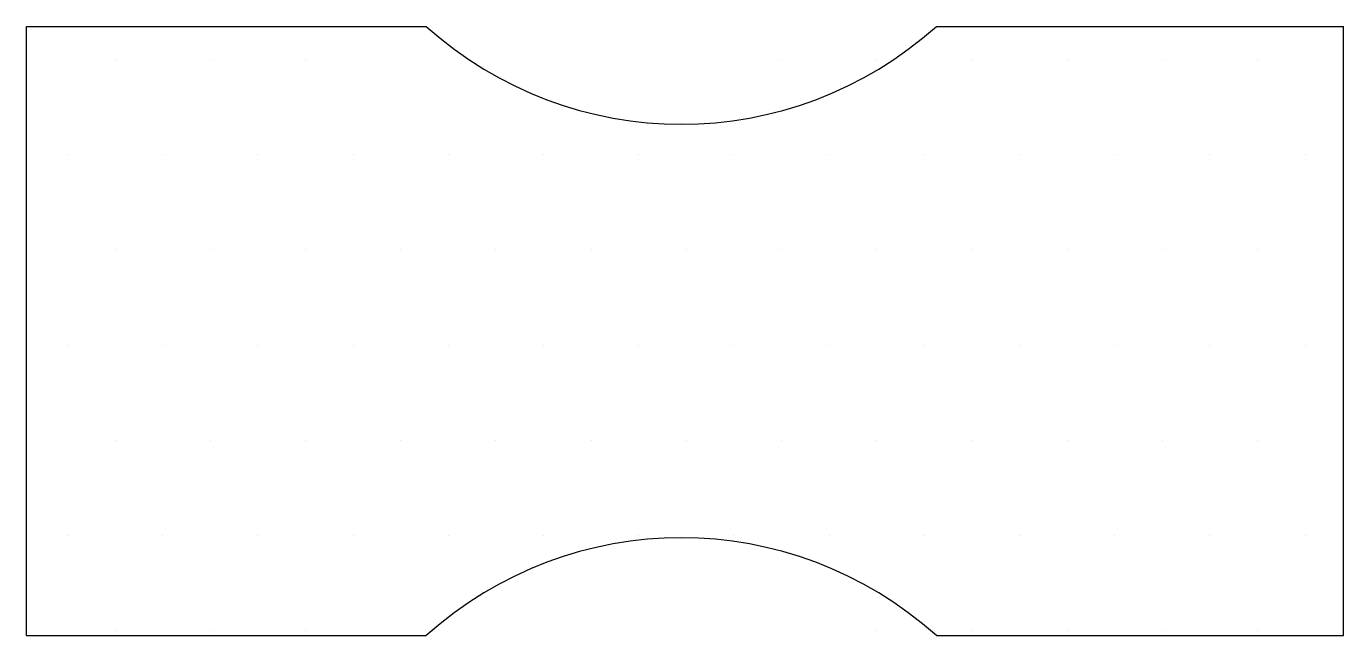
# Model space of a CAD drawing. Header units: inches. Extents: x 0 to 21.6, y -5 to 5.
import ezdxf

# ---------------------------------------------------------------- set-up
doc = ezdxf.new("R2010")
doc.units = ezdxf.units.IN
doc.header["$LTSCALE"] = 48
doc.header["$MEASUREMENT"] = 0
doc.layers.get('0').update_dxf_attribs({"linetype": 'CONTINUOUS'})

# ---------------------------------------------------------------- blocks, each defined once
blk = doc.blocks.new('*X0')
at = {"color": 0}
for p, q in [((4532.8125, 2825), (4532.8125, 2825)), ((4534.375, 2825), (4534.375, 2825)), ((4535.9375, 2825), (4535.9375, 2825)), ((4537.5, 2825), (4537.5, 2825)), ((4539.0625, 2825), (4539.0625, 2825)), ((4548.4375, 2825), (4548.4375, 2825)), ((4550, 2825), (4550, 2825)), ((4551.5625, 2825), (4551.5625, 2825)), ((4532.03125, 2823.4375), (4532.03125, 2823.4375)), ((4533.59375, 2823.4375), (4533.59375, 2823.4375)), ((4535.15625, 2823.4375), (4535.15625, 2823.4375)), ((4536.71875, 2823.4375), (4536.71875, 2823.4375)), ((4538.28125, 2823.4375), (4538.28125, 2823.4375)), ((4539.84375, 2823.4375), (4539.84375, 2823.4375)), ((4541.40625, 2823.4375), (4541.40625, 2823.4375)), ((4542.96875, 2823.4375), (4542.96875, 2823.4375)), ((4544.53125, 2823.4375), (4544.53125, 2823.4375)), ((4546.09375, 2823.4375), (4546.09375, 2823.4375)), ((4547.65625, 2823.4375), (4547.65625, 2823.4375)), ((4549.21875, 2823.4375), (4549.21875, 2823.4375)), ((4550.78125, 2823.4375), (4550.78125, 2823.4375)), ((4552.34375, 2823.4375), (4552.34375, 2823.4375)), ((4532.8125, 2821.875), (4532.8125, 2821.875)), ((4534.375, 2821.875), (4534.375, 2821.875)), ((4535.9375, 2821.875), (4535.9375, 2821.875)), ((4537.5, 2821.875), (4537.5, 2821.875)), ((4539.0625, 2821.875), (4539.0625, 2821.875)), ((4540.625, 2821.875), (4540.625, 2821.875)), ((4542.1875, 2821.875), (4542.1875, 2821.875)), ((4543.75, 2821.875), (4543.75, 2821.875)), ((4545.3125, 2821.875), (4545.3125, 2821.875)), ((4546.875, 2821.875), (4546.875, 2821.875)), ((4548.4375, 2821.875), (4548.4375, 2821.875)), ((4550, 2821.875), (4550, 2821.875)), ((4551.5625, 2821.875), (4551.5625, 2821.875)), ((4532.03125, 2820.3125), (4532.03125, 2820.3125)), ((4533.59375, 2820.3125), (4533.59375, 2820.3125)), ((4535.15625, 2820.3125), (4535.15625, 2820.3125)), ((4536.71875, 2820.3125), (4536.71875, 2820.3125)), ((4538.28125, 2820.3125), (4538.28125, 2820.3125)), ((4539.84375, 2820.3125), (4539.84375, 2820.3125)), ((4541.40625, 2820.3125), (4541.40625, 2820.3125)), ((4542.96875, 2820.3125), (4542.96875, 2820.3125)), ((4544.53125, 2820.3125), (4544.53125, 2820.3125)), ((4546.09375, 2820.3125), (4546.09375, 2820.3125)), ((4547.65625, 2820.3125), (4547.65625, 2820.3125)), ((4549.21875, 2820.3125), (4549.21875, 2820.3125)), ((4550.78125, 2820.3125), (4550.78125, 2820.3125)), ((4552.34375, 2820.3125), (4552.34375, 2820.3125)), ((4532.8125, 2818.75), (4532.8125, 2818.75)), ((4534.375, 2818.75), (4534.375, 2818.75)), ((4535.9375, 2818.75), (4535.9375, 2818.75)), ((4537.5, 2818.75), (4537.5, 2818.75)), ((4539.0625, 2818.75), (4539.0625, 2818.75)), ((4540.625, 2818.75), (4540.625, 2818.75)), ((4542.1875, 2818.75), (4542.1875, 2818.75)), ((4543.75, 2818.75), (4543.75, 2818.75)), ((4545.3125, 2818.75), (4545.3125, 2818.75)), ((4546.875, 2818.75), (4546.875, 2818.75)), ((4548.4375, 2818.75), (4548.4375, 2818.75)), ((4550, 2818.75), (4550, 2818.75)), ((4551.5625, 2818.75), (4551.5625, 2818.75)), ((4532.03125, 2817.1875), (4532.03125, 2817.1875)), ((4533.59375, 2817.1875), (4533.59375, 2817.1875)), ((4535.15625, 2817.1875), (4535.15625, 2817.1875)), ((4536.71875, 2817.1875), (4536.71875, 2817.1875)), ((4538.28125, 2817.1875), (4538.28125, 2817.1875)), ((4539.84375, 2817.1875), (4539.84375, 2817.1875)), ((4541.40625, 2817.1875), (4541.40625, 2817.1875)), ((4542.96875, 2817.1875), (4542.96875, 2817.1875)), ((4544.53125, 2817.1875), (4544.53125, 2817.1875)), ((4546.09375, 2817.1875), (4546.09375, 2817.1875)), ((4547.65625, 2817.1875), (4547.65625, 2817.1875)), ((4549.21875, 2817.1875), (4549.21875, 2817.1875)), ((4550.78125, 2817.1875), (4550.78125, 2817.1875)), ((4552.34375, 2817.1875), (4552.34375, 2817.1875)), ((4532.8125, 2815.625), (4532.8125, 2815.625)), ((4534.375, 2815.625), (4534.375, 2815.625)), ((4535.9375, 2815.625), (4535.9375, 2815.625)), ((4537.5, 2815.625), (4537.5, 2815.625)), ((4539.0625, 2815.625), (4539.0625, 2815.625)), ((4540.625, 2815.625), (4540.625, 2815.625)), ((4548.4375, 2815.625), (4548.4375, 2815.625)), ((4550, 2815.625), (4550, 2815.625)), ((4551.5625, 2815.625), (4551.5625, 2815.625))]:
    blk.add_line(p, q, dxfattribs=at)

msp = doc.modelspace()

# ---------------------------------------------------------------- linework, layer by layer
for p, q in [((0, -5), (0, 5)), ((0, 5), (6.563, 5)), ((14.935, 5), (21.62, 5)), ((21.62, -5), (21.62, 5)), ((0, -5), (6.563, -5)), ((14.935, -5), (21.62, -5))]:
    msp.add_line(p, q)
for centre, start, end in [((10.749, 9.654), 228.031, 311.969), ((10.749, -9.654), 48.031, 131.969)]:
    msp.add_arc(centre, 6.26, start, end)

# ---------------------------------------------------------------- block references
at = {"color": 8, "rotation": 180}
msp.add_blockref('*X0', (4553.02, 2820.082), dxfattribs=at)

doc.saveas('drawing.dxf')
